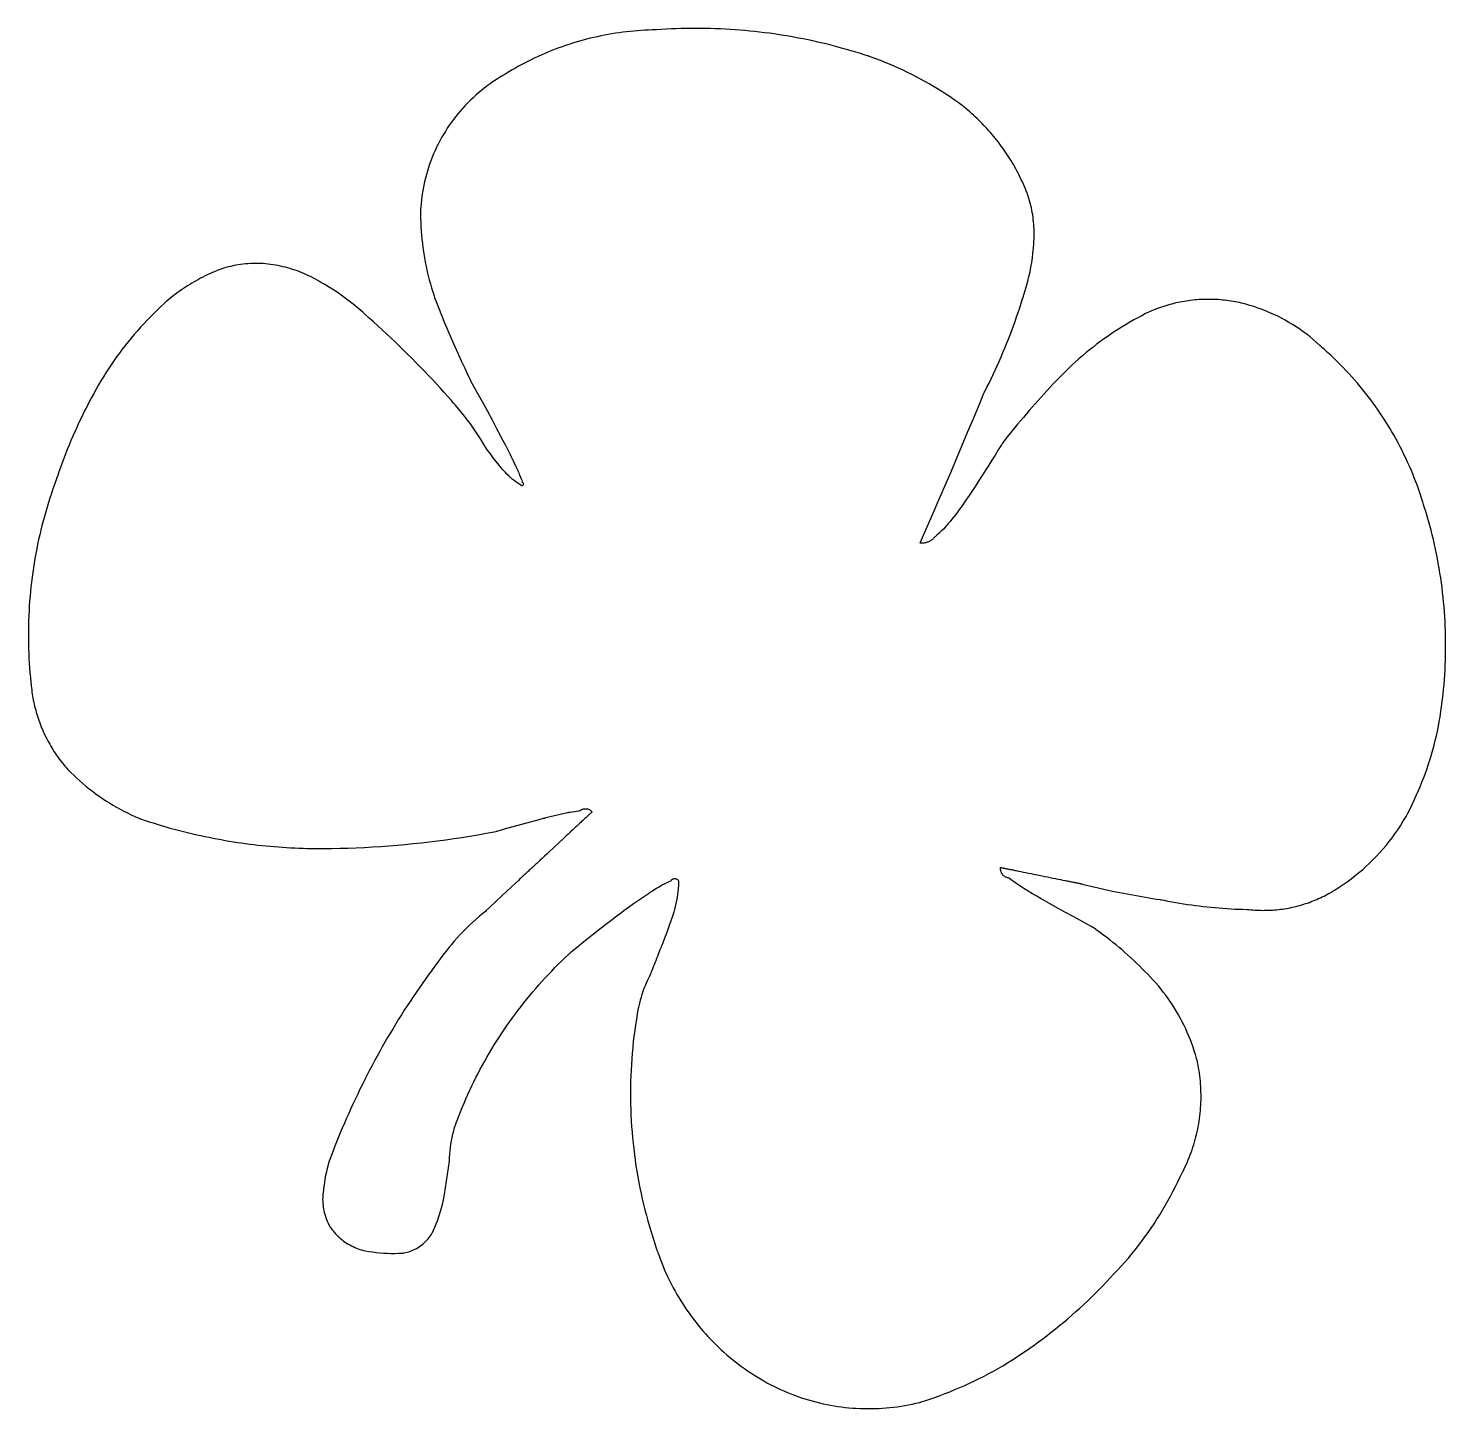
# Model space of a CAD drawing. Extents: x 0 to 908, y 0 to 337.
# Drawn here: x 199 to 262.7, y 225.8 to 287.8 of the extents above; entities that cross this region are included whole.
import ezdxf

# ---------------------------------------------------------------- set-up
doc = ezdxf.new("R2010")
doc.units = 0
doc.layers.add('_____1', color=18, linetype='CONTINUOUS')

msp = doc.modelspace()

# ---------------------------------------------------------------- linework, layer by layer
at = {"layer": '_____1'}
msp.add_lwpolyline([(221.16, 267.267), (221.158, 267.266), (221.155, 267.265), (221.146, 267.263), (221.144, 267.263), (221.143, 267.263), (221.143, 267.263), (221.141, 267.264), (221.139, 267.266), (221.133, 267.269), (221.121, 267.276), (221.099, 267.29), (221.054, 267.318), (220.965, 267.377), (220.878, 267.439), (220.794, 267.503), (220.711, 267.569), (220.63, 267.638), (220.551, 267.709), (220.475, 267.783), (220.401, 267.859), (220.329, 267.938), (220.259, 268.018), (220.124, 268.187), (219.99, 268.357), (219.858, 268.527), (219.727, 268.7), (219.598, 268.873), (219.533, 268.96), (219.531, 268.962), (219.528, 268.968), (219.521, 268.98), (219.508, 269.003), (219.481, 269.05), (219.426, 269.144), (219.313, 269.329), (219.197, 269.512), (219.078, 269.692), (218.956, 269.871), (218.83, 270.047), (218.702, 270.221), (218.57, 270.393), (218.435, 270.562), (218.297, 270.729), (218.156, 270.893), (218.151, 270.898), (218.15, 270.9), (218.148, 270.902), (218.143, 270.908), (218.121, 270.933), (218.078, 270.982), (217.991, 271.081), (217.817, 271.277), (217.641, 271.473), (217.465, 271.667), (217.287, 271.86), (217.108, 272.052), (216.928, 272.243), (216.746, 272.433), (216.564, 272.622), (216.38, 272.81), (216.196, 272.997), (216.01, 273.182), (215.823, 273.366), (215.635, 273.55), (215.446, 273.732), (215.255, 273.913), (215.064, 274.093), (214.872, 274.271), (214.678, 274.449), (214.483, 274.625), (214.288, 274.801), (214.091, 274.975), (214.079, 274.985), (214.073, 274.991), (214.07, 274.993), (214.068, 274.995), (214.058, 275.004), (214.037, 275.023), (213.995, 275.061), (213.911, 275.136), (213.74, 275.283), (213.566, 275.427), (213.389, 275.566), (213.209, 275.702), (213.026, 275.834), (212.84, 275.962), (212.652, 276.086), (212.461, 276.206), (212.267, 276.321), (212.071, 276.433), (211.974, 276.49), (211.875, 276.546), (211.776, 276.599), (211.675, 276.651), (211.574, 276.7), (211.472, 276.748), (211.369, 276.794), (211.265, 276.837), (211.16, 276.879), (211.055, 276.918), (210.949, 276.955), (210.842, 276.991), (210.734, 277.024), (210.626, 277.055), (210.517, 277.084), (210.408, 277.111), (210.298, 277.136), (210.188, 277.159), (210.077, 277.179), (209.965, 277.198), (209.854, 277.214), (209.741, 277.228), (209.629, 277.239), (209.516, 277.248), (209.403, 277.253), (209.291, 277.257), (209.178, 277.257), (209.065, 277.255), (208.953, 277.251), (208.841, 277.244), (208.729, 277.235), (208.617, 277.223), (208.506, 277.208), (208.395, 277.191), (208.284, 277.172), (208.174, 277.15), (208.064, 277.126), (207.955, 277.099), (207.846, 277.07), (207.738, 277.038), (207.631, 277.004), (207.524, 276.967), (207.418, 276.928), (207.313, 276.886), (207.21, 276.841), (207.107, 276.793), (207.006, 276.744), (206.905, 276.695), (206.805, 276.643), (206.705, 276.591), (206.606, 276.537), (206.508, 276.482), (206.411, 276.426), (206.314, 276.369), (206.218, 276.31), (206.123, 276.25), (206.028, 276.189), (205.934, 276.127), (205.842, 276.063), (205.749, 275.999), (205.658, 275.933), (205.568, 275.866), (205.478, 275.798), (205.389, 275.729), (205.301, 275.658), (205.214, 275.587), (205.203, 275.578), (205.198, 275.573), (205.188, 275.565), (205.148, 275.529), (205.069, 275.456), (204.911, 275.31), (204.756, 275.162), (204.602, 275.012), (204.451, 274.859), (204.302, 274.705), (204.155, 274.549), (204.01, 274.39), (203.868, 274.23), (203.728, 274.068), (203.59, 273.904), (203.454, 273.738), (203.32, 273.57), (203.189, 273.4), (203.06, 273.229), (202.934, 273.056), (202.81, 272.88), (202.688, 272.704), (202.569, 272.525), (202.452, 272.345), (202.337, 272.163), (202.225, 271.98), (202.117, 271.794), (202.011, 271.607), (201.907, 271.419), (201.804, 271.23), (201.704, 271.041), (201.605, 270.85), (201.508, 270.658), (201.412, 270.466), (201.319, 270.273), (201.227, 270.079), (201.138, 269.884), (201.05, 269.688), (200.963, 269.491), (200.879, 269.294), (200.796, 269.096), (200.716, 268.897), (200.637, 268.697), (200.56, 268.496), (200.485, 268.295), (200.412, 268.093), (200.34, 267.891), (200.271, 267.687), (200.262, 267.662), (200.258, 267.649), (200.256, 267.643), (200.255, 267.639), (200.253, 267.634), (200.215, 267.532), (200.141, 267.329), (200.07, 267.125), (200, 266.921), (199.933, 266.716), (199.868, 266.51), (199.806, 266.304), (199.745, 266.098), (199.687, 265.89), (199.631, 265.682), (199.577, 265.474), (199.526, 265.265), (199.477, 265.056), (199.43, 264.846), (199.385, 264.636), (199.343, 264.426), (199.302, 264.215), (199.264, 264.003), (199.229, 263.791), (199.195, 263.579), (199.164, 263.367), (199.135, 263.154), (199.109, 262.941), (199.084, 262.728), (199.062, 262.514), (199.043, 262.3), (199.025, 262.086), (199.01, 261.872), (198.997, 261.658), (198.986, 261.443), (198.978, 261.228), (198.972, 261.014), (198.968, 260.799), (198.967, 260.584), (198.968, 260.368), (198.971, 260.153), (198.976, 259.938), (198.984, 259.723), (198.994, 259.508), (199.006, 259.292), (199.021, 259.077), (199.038, 258.862), (199.057, 258.647), (199.079, 258.432), (199.091, 258.324), (199.091, 258.321), (199.091, 258.319), (199.091, 258.317), (199.092, 258.311), (199.093, 258.299), (199.095, 258.276), (199.105, 258.183), (199.116, 258.09), (199.128, 257.998), (199.142, 257.906), (199.157, 257.814), (199.173, 257.723), (199.19, 257.632), (199.209, 257.541), (199.229, 257.45), (199.25, 257.36), (199.272, 257.27), (199.296, 257.181), (199.321, 257.092), (199.347, 257.003), (199.374, 256.915), (199.403, 256.827), (199.433, 256.739), (199.464, 256.652), (199.496, 256.566), (199.529, 256.48), (199.564, 256.394), (199.6, 256.309), (199.636, 256.224), (199.675, 256.14), (199.714, 256.057), (199.754, 255.974), (199.796, 255.891), (199.839, 255.809), (199.883, 255.728), (199.928, 255.647), (199.974, 255.567), (200.021, 255.488), (200.07, 255.409), (200.119, 255.331), (200.17, 255.253), (200.222, 255.176), (200.275, 255.1), (200.329, 255.024), (200.384, 254.949), (200.44, 254.875), (200.497, 254.802), (200.556, 254.729), (200.615, 254.657), (200.645, 254.622), (200.677, 254.587), (200.741, 254.52), (200.871, 254.388), (201.004, 254.258), (201.139, 254.131), (201.276, 254.006), (201.416, 253.885), (201.557, 253.766), (201.701, 253.649), (201.847, 253.536), (201.996, 253.425), (202.146, 253.318), (202.298, 253.213), (202.453, 253.111), (202.609, 253.012), (202.767, 252.916), (202.927, 252.823), (203.089, 252.733), (203.252, 252.647), (203.418, 252.563), (203.585, 252.482), (203.754, 252.405), (203.924, 252.331), (203.967, 252.313), (203.972, 252.311), (203.975, 252.309), (203.979, 252.308), (204.001, 252.3), (204.045, 252.285), (204.222, 252.227), (204.398, 252.169), (204.575, 252.113), (204.752, 252.059), (204.93, 252.005), (205.107, 251.953), (205.286, 251.902), (205.464, 251.853), (205.643, 251.805), (205.822, 251.758), (206.002, 251.712), (206.182, 251.668), (206.362, 251.625), (206.542, 251.584), (206.723, 251.544), (206.904, 251.505), (207.085, 251.468), (207.267, 251.431), (207.448, 251.397), (207.63, 251.363), (207.813, 251.331), (207.995, 251.3), (208.178, 251.271), (208.361, 251.242), (208.544, 251.216), (208.727, 251.19), (208.911, 251.166), (209.094, 251.143), (209.278, 251.122), (209.462, 251.102), (209.646, 251.083), (209.831, 251.066), (210.015, 251.05), (210.2, 251.035), (210.385, 251.022), (210.569, 251.01), (210.754, 250.999), (210.94, 250.99), (211.125, 250.982), (211.31, 250.976), (211.496, 250.971), (211.681, 250.967), (211.867, 250.965), (212.052, 250.964), (212.235, 250.965), (212.602, 250.968), (212.969, 250.975), (213.336, 250.986), (213.703, 250.999), (214.07, 251.016), (214.436, 251.036), (214.802, 251.059), (215.168, 251.085), (215.534, 251.115), (215.899, 251.148), (216.264, 251.184), (216.629, 251.223), (216.993, 251.265), (217.357, 251.311), (217.721, 251.36), (218.084, 251.412), (218.447, 251.467), (218.809, 251.525), (219.171, 251.587), (219.532, 251.651), (219.893, 251.719), (219.983, 251.737), (220.006, 251.741), (220.017, 251.743), (220.02, 251.744), (220.032, 251.748), (220.08, 251.762), (220.177, 251.789), (220.37, 251.844), (220.757, 251.953), (221.531, 252.167), (221.919, 252.272), (222.112, 252.324), (222.137, 252.331), (222.148, 252.334), (222.154, 252.335), (222.179, 252.342), (222.227, 252.355), (222.421, 252.405), (222.615, 252.453), (222.81, 252.498), (223.005, 252.541), (223.201, 252.581), (223.214, 252.583), (223.22, 252.585), (223.223, 252.585), (223.235, 252.588), (223.26, 252.593), (223.309, 252.602), (223.407, 252.62), (223.506, 252.636), (223.605, 252.651), (223.704, 252.664), (223.754, 252.67), (223.76, 252.67), (223.763, 252.671), (223.765, 252.672), (223.771, 252.676), (223.782, 252.684), (223.804, 252.699), (223.828, 252.713), (223.852, 252.724), (223.877, 252.734), (223.903, 252.742), (223.929, 252.748), (223.956, 252.752), (223.983, 252.754), (224.01, 252.755), (224.037, 252.753), (224.064, 252.749), (224.091, 252.743), (224.117, 252.736), (224.142, 252.727), (224.167, 252.715), (224.19, 252.702), (224.213, 252.688), (224.235, 252.672), (224.255, 252.654), (224.274, 252.635), (224.292, 252.614), (224.296, 252.609), (224.294, 252.607), (224.29, 252.604), (224.284, 252.598), (224.275, 252.59), (224.264, 252.579), (224.251, 252.567), (224.235, 252.553), (224.218, 252.537), (224.199, 252.519), (224.177, 252.499), (224.154, 252.477), (224.129, 252.454), (224.102, 252.429), (224.074, 252.402), (224.043, 252.374), (224.011, 252.345), (223.978, 252.313), (223.943, 252.281), (223.907, 252.247), (223.869, 252.212), (223.83, 252.176), (223.789, 252.138), (223.747, 252.099), (223.705, 252.059), (223.661, 252.019), (223.616, 251.977), (223.57, 251.934), (223.523, 251.89), (223.426, 251.801), (223.326, 251.708), (223.224, 251.613), (223.12, 251.516), (223.013, 251.417), (222.797, 251.216), (222.579, 251.014), (222.364, 250.813), (222.258, 250.715), (222.153, 250.618), (222.051, 250.523), (221.952, 250.431), (221.856, 250.341), (221.81, 250.298), (221.764, 250.256), (221.719, 250.214), (221.676, 250.173), (221.633, 250.134), (221.592, 250.096), (221.552, 250.058), (221.513, 250.022), (221.475, 249.988), (221.439, 249.954), (221.405, 249.922), (221.372, 249.891), (221.341, 249.862), (221.311, 249.834), (221.283, 249.808), (221.256, 249.784), (221.232, 249.761), (221.209, 249.74), (221.188, 249.721), (221.17, 249.703), (221.153, 249.688), (221.138, 249.674), (221.126, 249.662), (221.115, 249.653), (221.107, 249.645), (221.102, 249.64), (221.095, 249.634), (221.059, 249.6), (220.986, 249.533), (220.841, 249.398), (220.261, 248.857), (219.684, 248.312), (219.54, 248.176), (219.504, 248.142), (219.465, 248.111), (219.388, 248.048), (219.236, 247.92), (219.086, 247.79), (218.939, 247.657), (218.794, 247.521), (218.652, 247.383), (218.512, 247.242), (218.375, 247.098), (218.24, 246.952), (218.108, 246.804), (217.979, 246.653), (217.947, 246.615), (217.946, 246.614), (217.942, 246.608), (217.932, 246.596), (217.914, 246.573), (217.877, 246.525), (217.802, 246.431), (217.655, 246.242), (217.509, 246.052), (217.364, 245.86), (217.221, 245.668), (217.079, 245.475), (216.938, 245.281), (216.798, 245.086), (216.66, 244.89), (216.524, 244.693), (216.388, 244.496), (216.254, 244.297), (216.122, 244.098), (215.991, 243.897), (215.861, 243.696), (215.732, 243.494), (215.605, 243.291), (215.48, 243.088), (215.355, 242.883), (215.233, 242.677), (215.111, 242.471), (214.991, 242.264), (214.872, 242.056), (214.755, 241.848), (214.639, 241.638), (214.525, 241.428), (214.412, 241.217), (214.301, 241.005), (214.19, 240.792), (214.082, 240.579), (213.975, 240.365), (213.869, 240.15), (213.765, 239.934), (213.662, 239.718), (213.56, 239.501), (213.46, 239.283), (213.362, 239.065), (213.265, 238.846), (213.17, 238.626), (213.075, 238.405), (212.983, 238.184), (212.892, 237.962), (212.802, 237.739), (212.714, 237.516), (212.709, 237.502), (212.708, 237.499), (212.707, 237.498), (212.707, 237.497), (212.705, 237.492), (212.701, 237.483), (212.692, 237.463), (212.66, 237.386), (212.599, 237.23), (212.542, 237.073), (212.49, 236.914), (212.442, 236.754), (212.398, 236.593), (212.359, 236.43), (212.325, 236.267), (212.295, 236.102), (212.27, 235.937), (212.249, 235.771), (212.245, 235.729), (212.237, 235.687), (212.223, 235.604), (212.211, 235.521), (212.202, 235.437), (212.196, 235.354), (212.193, 235.27), (212.192, 235.186), (212.195, 235.103), (212.2, 235.02), (212.208, 234.937), (212.218, 234.854), (212.231, 234.772), (212.247, 234.69), (212.266, 234.609), (212.288, 234.528), (212.312, 234.448), (212.338, 234.369), (212.368, 234.291), (212.4, 234.213), (212.435, 234.137), (212.472, 234.061), (212.512, 233.987), (212.533, 233.95), (212.556, 233.916), (212.606, 233.848), (212.657, 233.783), (212.71, 233.719), (212.765, 233.657), (212.822, 233.597), (212.881, 233.539), (212.942, 233.483), (213.004, 233.429), (213.068, 233.378), (213.134, 233.328), (213.201, 233.28), (213.27, 233.235), (213.34, 233.191), (213.411, 233.15), (213.484, 233.111), (213.558, 233.075), (213.633, 233.041), (213.71, 233.009), (213.787, 232.98), (213.866, 232.953), (213.946, 232.928), (213.986, 232.917), (214.027, 232.908), (214.108, 232.891), (214.272, 232.862), (214.437, 232.836), (214.602, 232.815), (214.767, 232.797), (214.933, 232.785), (215.099, 232.776), (215.265, 232.771), (215.431, 232.771), (215.598, 232.775), (215.764, 232.783), (215.805, 232.786), (215.816, 232.787), (215.825, 232.789), (215.844, 232.792), (215.919, 232.808), (215.993, 232.826), (216.066, 232.848), (216.138, 232.872), (216.208, 232.899), (216.277, 232.929), (216.345, 232.962), (216.411, 232.997), (216.476, 233.035), (216.539, 233.076), (216.6, 233.119), (216.66, 233.164), (216.718, 233.212), (216.774, 233.263), (216.827, 233.315), (216.879, 233.37), (216.929, 233.427), (216.976, 233.486), (217.021, 233.547), (217.064, 233.61), (217.104, 233.675), (217.123, 233.708), (217.14, 233.742), (217.172, 233.812), (217.233, 233.952), (217.29, 234.093), (217.345, 234.235), (217.397, 234.379), (217.445, 234.523), (217.49, 234.669), (217.532, 234.815), (217.571, 234.963), (217.606, 235.111), (217.638, 235.26), (217.652, 235.335), (217.665, 235.411), (217.713, 235.712), (217.76, 236.014), (217.804, 236.316), (217.847, 236.619), (217.887, 236.921), (217.892, 236.959), (217.894, 236.978), (217.894, 236.997), (217.897, 237.074), (217.906, 237.227), (217.918, 237.38), (217.935, 237.532), (217.956, 237.683), (217.981, 237.834), (218.011, 237.984), (218.044, 238.133), (218.082, 238.282), (218.123, 238.429), (218.169, 238.575), (218.181, 238.612), (218.184, 238.621), (218.186, 238.625), (218.186, 238.626), (218.187, 238.627), (218.188, 238.631), (218.192, 238.643), (218.23, 238.742), (218.306, 238.939), (218.384, 239.136), (218.464, 239.331), (218.546, 239.526), (218.63, 239.72), (218.717, 239.912), (218.805, 240.104), (218.895, 240.294), (218.988, 240.484), (219.082, 240.672), (219.178, 240.86), (219.276, 241.046), (219.376, 241.231), (219.478, 241.415), (219.582, 241.598), (219.688, 241.78), (219.796, 241.961), (219.906, 242.14), (220.017, 242.319), (220.131, 242.496), (220.246, 242.672), (220.363, 242.846), (220.482, 243.02), (220.603, 243.192), (220.726, 243.363), (220.85, 243.532), (220.977, 243.7), (221.105, 243.867), (221.235, 244.033), (221.366, 244.197), (221.5, 244.36), (221.635, 244.521), (221.772, 244.681), (221.911, 244.84), (222.051, 244.997), (222.193, 245.153), (222.337, 245.307), (222.483, 245.46), (222.63, 245.612), (222.779, 245.761), (222.929, 245.91), (223.081, 246.057), (223.235, 246.202), (223.274, 246.238), (223.293, 246.256), (223.303, 246.265), (223.307, 246.269), (223.309, 246.27), (223.335, 246.292), (223.439, 246.38), (223.648, 246.554), (223.857, 246.727), (224.068, 246.899), (224.28, 247.069), (224.493, 247.238), (224.708, 247.405), (224.923, 247.571), (225.139, 247.736), (225.357, 247.9), (225.575, 248.062), (225.63, 248.102), (225.657, 248.122), (225.671, 248.132), (225.725, 248.173), (225.941, 248.334), (226.16, 248.491), (226.381, 248.646), (226.604, 248.798), (226.829, 248.946), (226.857, 248.964), (226.871, 248.973), (226.879, 248.979), (226.907, 248.997), (226.963, 249.034), (227.077, 249.107), (227.191, 249.177), (227.308, 249.246), (227.425, 249.312), (227.484, 249.344), (227.499, 249.352), (227.506, 249.356), (227.511, 249.358), (227.525, 249.367), (227.585, 249.398), (227.645, 249.428), (227.706, 249.457), (227.768, 249.484), (227.831, 249.508), (227.839, 249.511), (227.843, 249.513), (227.845, 249.515), (227.85, 249.523), (227.861, 249.539), (227.873, 249.554), (227.887, 249.567), (227.902, 249.578), (227.918, 249.589), (227.934, 249.597), (227.952, 249.604), (227.97, 249.61), (227.989, 249.613), (228.008, 249.615), (228.028, 249.614), (228.047, 249.612), (228.066, 249.608), (228.084, 249.602), (228.101, 249.595), (228.118, 249.586), (228.134, 249.575), (228.148, 249.563), (228.162, 249.549), (228.174, 249.534), (228.184, 249.518), (228.187, 249.514), (228.188, 249.512), (228.188, 249.51), (228.188, 249.501), (228.187, 249.433), (228.181, 249.298), (228.171, 249.163), (228.158, 249.028), (228.141, 248.893), (228.121, 248.76), (228.097, 248.626), (228.069, 248.494), (228.038, 248.362), (228.004, 248.231), (227.966, 248.1), (227.924, 247.971), (227.836, 247.712), (227.746, 247.455), (227.653, 247.198), (227.558, 246.943), (227.46, 246.688), (227.448, 246.656), (227.442, 246.64), (227.439, 246.632), (227.438, 246.63), (227.438, 246.63), (227.438, 246.63), (227.437, 246.627), (227.434, 246.62), (227.43, 246.609), (227.424, 246.595), (227.417, 246.577), (227.408, 246.555), (227.399, 246.531), (227.388, 246.503), (227.376, 246.473), (227.363, 246.44), (227.349, 246.405), (227.334, 246.368), (227.319, 246.329), (227.303, 246.288), (227.286, 246.246), (227.269, 246.202), (227.233, 246.112), (227.196, 246.018), (227.159, 245.923), (227.121, 245.829), (227.085, 245.735), (227.049, 245.645), (227.032, 245.602), (227.016, 245.56), (227, 245.52), (226.984, 245.482), (226.97, 245.445), (226.957, 245.411), (226.944, 245.379), (226.932, 245.35), (226.922, 245.324), (226.913, 245.3), (226.905, 245.28), (226.898, 245.263), (226.893, 245.25), (226.889, 245.24), (226.887, 245.234), (226.886, 245.233), (226.886, 245.233), (226.886, 245.232), (226.884, 245.228), (226.853, 245.167), (226.793, 245.044), (226.736, 244.92), (226.682, 244.794), (226.631, 244.668), (226.583, 244.539), (226.539, 244.41), (226.497, 244.28), (226.459, 244.149), (226.424, 244.017), (226.393, 243.883), (226.385, 243.85), (226.381, 243.833), (226.38, 243.825), (226.379, 243.821), (226.379, 243.82), (226.378, 243.817), (226.377, 243.809), (226.374, 243.793), (226.329, 243.541), (226.287, 243.289), (226.249, 243.037), (226.213, 242.785), (226.181, 242.532), (226.152, 242.279), (226.125, 242.026), (226.102, 241.772), (226.082, 241.519), (226.064, 241.265), (226.05, 241.011), (226.039, 240.758), (226.031, 240.504), (226.026, 240.25), (226.024, 239.996), (226.024, 239.743), (226.028, 239.489), (226.035, 239.236), (226.045, 238.982), (226.058, 238.729), (226.074, 238.476), (226.093, 238.223), (226.115, 237.971), (226.14, 237.719), (226.168, 237.467), (226.199, 237.215), (226.233, 236.964), (226.27, 236.713), (226.31, 236.462), (226.353, 236.212), (226.399, 235.963), (226.448, 235.713), (226.5, 235.465), (226.555, 235.217), (226.613, 234.969), (226.674, 234.722), (226.738, 234.476), (226.805, 234.23), (226.875, 233.985), (226.947, 233.741), (227.023, 233.497), (227.102, 233.255), (227.184, 233.013), (227.226, 232.892), (227.247, 232.832), (227.258, 232.801), (227.263, 232.787), (227.266, 232.776), (227.323, 232.616), (227.383, 232.456), (227.444, 232.298), (227.509, 232.14), (227.575, 231.984), (227.644, 231.83), (227.716, 231.676), (227.79, 231.524), (227.866, 231.373), (227.945, 231.224), (228.026, 231.076), (228.109, 230.929), (228.194, 230.784), (228.282, 230.64), (228.372, 230.498), (228.464, 230.357), (228.559, 230.218), (228.655, 230.08), (228.754, 229.944), (228.855, 229.81), (228.958, 229.677), (229.063, 229.546), (229.17, 229.416), (229.279, 229.288), (229.39, 229.162), (229.503, 229.038), (229.618, 228.916), (229.736, 228.795), (229.855, 228.676), (229.976, 228.559), (230.099, 228.444), (230.224, 228.331), (230.35, 228.22), (230.479, 228.11), (230.609, 228.003), (230.742, 227.898), (230.876, 227.795), (231.011, 227.694), (231.149, 227.594), (231.288, 227.497), (231.429, 227.403), (231.572, 227.31), (231.716, 227.219), (231.862, 227.131), (232.01, 227.045), (232.158, 226.962), (232.308, 226.882), (232.459, 226.804), (232.612, 226.73), (232.765, 226.658), (232.92, 226.589), (233.075, 226.523), (233.231, 226.459), (233.389, 226.399), (233.547, 226.341), (233.706, 226.286), (233.866, 226.235), (234.027, 226.185), (234.188, 226.139), (234.351, 226.096), (234.513, 226.055), (234.677, 226.018), (234.841, 225.983), (235.006, 225.951), (235.171, 225.923), (235.336, 225.897), (235.502, 225.874), (235.669, 225.854), (235.835, 225.836), (236.003, 225.822), (236.17, 225.811), (236.337, 225.803), (236.505, 225.797), (236.673, 225.795), (236.841, 225.795), (237.009, 225.799), (237.178, 225.805), (237.346, 225.815), (237.514, 225.827), (237.682, 225.843), (237.85, 225.861), (238.018, 225.883), (238.185, 225.907), (238.353, 225.935), (238.52, 225.965), (238.687, 225.999), (238.853, 226.035), (239.019, 226.075), (239.024, 226.076), (239.027, 226.077), (239.034, 226.08), (239.049, 226.084), (239.078, 226.093), (239.135, 226.111), (239.25, 226.148), (239.479, 226.224), (239.706, 226.302), (239.933, 226.384), (240.158, 226.469), (240.381, 226.558), (240.604, 226.649), (240.825, 226.743), (241.045, 226.84), (241.264, 226.94), (241.481, 227.044), (241.696, 227.15), (241.911, 227.259), (242.123, 227.371), (242.334, 227.486), (242.544, 227.604), (242.752, 227.725), (242.958, 227.849), (243.163, 227.975), (243.366, 228.105), (243.567, 228.237), (243.767, 228.372), (243.965, 228.51), (244.161, 228.65), (244.356, 228.791), (244.549, 228.935), (244.741, 229.081), (244.931, 229.228), (245.119, 229.378), (245.306, 229.529), (245.492, 229.683), (245.675, 229.838), (245.858, 229.995), (246.038, 230.155), (246.217, 230.316), (246.394, 230.479), (246.569, 230.643), (246.743, 230.81), (246.915, 230.978), (247.085, 231.149), (247.253, 231.321), (247.42, 231.495), (247.585, 231.67), (247.748, 231.848), (247.914, 232.023), (248.077, 232.201), (248.238, 232.381), (248.396, 232.563), (248.55, 232.748), (248.702, 232.935), (248.851, 233.124), (248.997, 233.315), (249.14, 233.509), (249.281, 233.704), (249.418, 233.902), (249.552, 234.102), (249.682, 234.304), (249.81, 234.508), (249.935, 234.714), (250.056, 234.922), (250.175, 235.131), (250.29, 235.343), (250.402, 235.557), (250.511, 235.772), (250.616, 235.989), (250.718, 236.208), (250.833, 236.423), (250.887, 236.532), (250.941, 236.641), (250.992, 236.751), (251.041, 236.862), (251.089, 236.974), (251.135, 237.086), (251.178, 237.199), (251.22, 237.312), (251.26, 237.426), (251.299, 237.54), (251.335, 237.655), (251.369, 237.771), (251.402, 237.887), (251.433, 238.003), (251.461, 238.12), (251.488, 238.237), (251.513, 238.355), (251.536, 238.473), (251.557, 238.592), (251.577, 238.71), (251.594, 238.829), (251.609, 238.948), (251.623, 239.068), (251.634, 239.188), (251.644, 239.308), (251.651, 239.428), (251.657, 239.548), (251.661, 239.668), (251.663, 239.789), (251.663, 239.909), (251.66, 240.03), (251.656, 240.151), (251.65, 240.271), (251.642, 240.392), (251.632, 240.513), (251.621, 240.633), (251.607, 240.754), (251.591, 240.874), (251.573, 240.994), (251.553, 241.115), (251.531, 241.235), (251.507, 241.354), (251.504, 241.369), (251.503, 241.377), (251.501, 241.382), (251.496, 241.404), (251.484, 241.447), (251.461, 241.532), (251.412, 241.702), (251.36, 241.872), (251.304, 242.039), (251.244, 242.206), (251.182, 242.371), (251.116, 242.535), (251.046, 242.697), (250.974, 242.858), (250.898, 243.017), (250.819, 243.175), (250.737, 243.331), (250.652, 243.485), (250.563, 243.638), (250.471, 243.788), (250.377, 243.937), (250.279, 244.084), (250.178, 244.23), (250.074, 244.373), (249.967, 244.514), (249.857, 244.653), (249.745, 244.79), (249.627, 244.923), (249.508, 245.054), (249.388, 245.184), (249.266, 245.312), (249.143, 245.44), (249.019, 245.565), (248.893, 245.69), (248.766, 245.813), (248.638, 245.935), (248.508, 246.055), (248.378, 246.174), (248.245, 246.292), (248.112, 246.408), (247.978, 246.523), (247.842, 246.636), (247.705, 246.748), (247.566, 246.859), (247.427, 246.968), (247.286, 247.075), (247.144, 247.181), (247.001, 247.285), (246.857, 247.388), (246.839, 247.401), (246.835, 247.404), (246.832, 247.405), (246.826, 247.409), (246.8, 247.422), (246.75, 247.45), (246.346, 247.668), (245.944, 247.889), (245.542, 248.111), (245.141, 248.334), (244.741, 248.559), (244.642, 248.616), (244.629, 248.623), (244.626, 248.625), (244.624, 248.626), (244.621, 248.627), (244.608, 248.634), (244.583, 248.648), (244.484, 248.704), (244.285, 248.817), (244.088, 248.933), (243.892, 249.052), (243.699, 249.173), (243.603, 249.235), (243.555, 249.266), (243.549, 249.27), (243.546, 249.272), (243.544, 249.273), (243.538, 249.276), (243.526, 249.284), (243.43, 249.346), (243.336, 249.411), (243.242, 249.477), (243.15, 249.545), (243.06, 249.614), (243.037, 249.632), (243.032, 249.636), (243.028, 249.636), (243.02, 249.637), (242.99, 249.642), (242.96, 249.65), (242.93, 249.66), (242.902, 249.671), (242.875, 249.685), (242.848, 249.701), (242.823, 249.718), (242.799, 249.738), (242.776, 249.759), (242.755, 249.781), (242.736, 249.806), (242.718, 249.831), (242.702, 249.858), (242.689, 249.885), (242.677, 249.914), (242.667, 249.943), (242.66, 249.973), (242.655, 250.003), (242.651, 250.034), (242.65, 250.065), (242.652, 250.096), (242.653, 250.111), (242.653, 250.115), (242.655, 250.115), (242.659, 250.114), (242.666, 250.113), (242.675, 250.111), (242.687, 250.108), (242.702, 250.105), (242.718, 250.102), (242.738, 250.098), (242.759, 250.094), (242.783, 250.089), (242.809, 250.084), (242.837, 250.078), (242.867, 250.072), (242.898, 250.065), (242.932, 250.059), (242.968, 250.051), (243.005, 250.044), (243.045, 250.036), (243.085, 250.028), (243.128, 250.019), (243.172, 250.01), (243.217, 250.001), (243.264, 249.992), (243.312, 249.982), (243.361, 249.972), (243.464, 249.951), (243.57, 249.93), (243.681, 249.907), (243.795, 249.884), (243.911, 249.861), (244.03, 249.837), (244.151, 249.812), (244.395, 249.763), (244.641, 249.713), (244.763, 249.689), (244.884, 249.664), (245.003, 249.64), (245.119, 249.617), (245.233, 249.594), (245.344, 249.571), (245.451, 249.55), (245.553, 249.529), (245.603, 249.519), (245.651, 249.509), (245.698, 249.5), (245.743, 249.491), (245.787, 249.482), (245.83, 249.473), (245.871, 249.465), (245.91, 249.457), (245.948, 249.449), (245.983, 249.442), (246.017, 249.435), (246.049, 249.429), (246.079, 249.423), (246.108, 249.417), (246.134, 249.412), (246.157, 249.407), (246.179, 249.402), (246.198, 249.399), (246.215, 249.395), (246.23, 249.392), (246.242, 249.39), (246.252, 249.388), (246.259, 249.386), (246.263, 249.386), (246.264, 249.385), (246.264, 249.385), (246.266, 249.385), (246.272, 249.383), (246.282, 249.381), (246.302, 249.376), (246.383, 249.355), (246.708, 249.276), (247.034, 249.199), (247.361, 249.126), (247.688, 249.055), (248.016, 248.988), (248.344, 248.923), (248.673, 248.862), (249.003, 248.803), (249.333, 248.748), (249.663, 248.696), (249.829, 248.671), (249.87, 248.664), (249.914, 248.656), (250.001, 248.638), (250.176, 248.604), (250.351, 248.571), (250.526, 248.54), (250.702, 248.51), (250.878, 248.482), (251.054, 248.455), (251.23, 248.429), (251.407, 248.405), (251.583, 248.383), (251.76, 248.362), (251.937, 248.342), (252.114, 248.324), (252.291, 248.308), (252.469, 248.293), (252.646, 248.279), (252.824, 248.267), (253.002, 248.256), (253.18, 248.247), (253.358, 248.239), (253.536, 248.233), (253.714, 248.229), (253.759, 248.228), (253.781, 248.226), (253.803, 248.224), (253.893, 248.214), (253.983, 248.207), (254.072, 248.2), (254.162, 248.195), (254.252, 248.191), (254.341, 248.189), (254.431, 248.187), (254.521, 248.188), (254.61, 248.189), (254.699, 248.192), (254.789, 248.196), (254.878, 248.201), (254.967, 248.208), (255.056, 248.216), (255.144, 248.225), (255.233, 248.235), (255.321, 248.247), (255.409, 248.26), (255.497, 248.275), (255.585, 248.29), (255.672, 248.307), (255.76, 248.325), (255.846, 248.345), (255.933, 248.366), (256.019, 248.388), (256.105, 248.411), (256.191, 248.435), (256.276, 248.461), (256.361, 248.488), (256.446, 248.516), (256.53, 248.546), (256.614, 248.577), (256.697, 248.609), (256.78, 248.642), (256.863, 248.676), (256.945, 248.712), (257.027, 248.749), (257.108, 248.787), (257.188, 248.827), (257.269, 248.867), (257.348, 248.909), (257.427, 248.952), (257.506, 248.996), (257.545, 249.019), (257.555, 249.025), (257.566, 249.031), (257.589, 249.045), (257.683, 249.103), (257.868, 249.221), (258.049, 249.343), (258.228, 249.47), (258.404, 249.6), (258.576, 249.734), (258.745, 249.872), (258.911, 250.014), (259.074, 250.159), (259.233, 250.308), (259.388, 250.461), (259.54, 250.617), (259.688, 250.777), (259.833, 250.94), (259.974, 251.107), (260.111, 251.276), (260.244, 251.45), (260.373, 251.626), (260.498, 251.805), (260.619, 251.987), (260.736, 252.173), (260.849, 252.361), (260.877, 252.409), (260.903, 252.457), (260.954, 252.553), (261.054, 252.748), (261.151, 252.945), (261.245, 253.142), (261.336, 253.341), (261.424, 253.541), (261.509, 253.743), (261.59, 253.945), (261.669, 254.149), (261.745, 254.354), (261.817, 254.56), (261.886, 254.767), (261.953, 254.975), (262.016, 255.184), (262.076, 255.394), (262.132, 255.605), (262.186, 255.817), (262.236, 256.03), (262.284, 256.243), (262.328, 256.458), (262.368, 256.673), (262.406, 256.889), (262.415, 256.943), (262.419, 256.97), (262.427, 257.024), (262.458, 257.241), (262.487, 257.459), (262.514, 257.677), (262.538, 257.895), (262.56, 258.113), (262.58, 258.331), (262.597, 258.55), (262.612, 258.768), (262.625, 258.987), (262.635, 259.205), (262.644, 259.424), (262.649, 259.643), (262.653, 259.861), (262.654, 260.08), (262.653, 260.298), (262.65, 260.517), (262.644, 260.735), (262.636, 260.953), (262.626, 261.172), (262.613, 261.39), (262.598, 261.608), (262.581, 261.825), (262.562, 262.043), (262.54, 262.26), (262.516, 262.477), (262.49, 262.694), (262.461, 262.91), (262.43, 263.127), (262.397, 263.343), (262.362, 263.558), (262.324, 263.774), (262.284, 263.989), (262.242, 264.203), (262.198, 264.418), (262.151, 264.631), (262.102, 264.845), (262.051, 265.058), (261.997, 265.27), (261.941, 265.482), (261.883, 265.694), (261.823, 265.905), (261.76, 266.115), (261.695, 266.325), (261.662, 266.43), (261.645, 266.482), (261.641, 266.495), (261.638, 266.506), (261.631, 266.529), (261.572, 266.714), (261.511, 266.897), (261.448, 267.08), (261.383, 267.262), (261.316, 267.442), (261.246, 267.622), (261.174, 267.8), (261.1, 267.978), (261.023, 268.154), (260.945, 268.33), (260.864, 268.504), (260.781, 268.677), (260.696, 268.849), (260.609, 269.02), (260.519, 269.19), (260.428, 269.359), (260.334, 269.526), (260.238, 269.692), (260.141, 269.857), (260.041, 270.021), (259.939, 270.183), (259.835, 270.344), (259.729, 270.504), (259.621, 270.662), (259.511, 270.819), (259.399, 270.975), (259.286, 271.129), (259.17, 271.282), (259.052, 271.433), (258.932, 271.583), (258.81, 271.732), (258.687, 271.879), (258.561, 272.024), (258.434, 272.168), (258.305, 272.31), (258.173, 272.451), (258.04, 272.59), (257.906, 272.728), (257.769, 272.864), (257.63, 272.998), (257.49, 273.13), (257.348, 273.261), (257.204, 273.39), (257.132, 273.454), (257.095, 273.486), (257.086, 273.494), (257.082, 273.498), (257.08, 273.5), (257.071, 273.508), (257.001, 273.575), (256.857, 273.705), (256.711, 273.831), (256.562, 273.953), (256.411, 274.072), (256.257, 274.187), (256.1, 274.298), (255.94, 274.405), (255.778, 274.508), (255.614, 274.608), (255.447, 274.703), (255.278, 274.794), (255.107, 274.881), (254.934, 274.964), (254.759, 275.042), (254.582, 275.117), (254.403, 275.187), (254.222, 275.253), (254.039, 275.314), (253.855, 275.371), (253.67, 275.424), (253.482, 275.472), (253.388, 275.495), (253.293, 275.514), (253.199, 275.533), (253.104, 275.55), (253.009, 275.565), (252.913, 275.579), (252.818, 275.592), (252.723, 275.603), (252.627, 275.613), (252.531, 275.622), (252.436, 275.629), (252.34, 275.635), (252.244, 275.639), (252.149, 275.642), (252.053, 275.643), (251.958, 275.643), (251.862, 275.642), (251.766, 275.639), (251.671, 275.635), (251.576, 275.63), (251.48, 275.623), (251.385, 275.615), (251.29, 275.605), (251.195, 275.594), (251.101, 275.582), (251.006, 275.568), (250.912, 275.553), (250.818, 275.536), (250.724, 275.518), (250.63, 275.499), (250.537, 275.479), (250.444, 275.457), (250.351, 275.433), (250.258, 275.409), (250.166, 275.382), (250.074, 275.355), (249.983, 275.326), (249.892, 275.296), (249.801, 275.264), (249.71, 275.232), (249.62, 275.197), (249.531, 275.162), (249.442, 275.125), (249.353, 275.087), (249.265, 275.046), (249.174, 275.001), (248.995, 274.908), (248.817, 274.813), (248.641, 274.715), (248.465, 274.615), (248.292, 274.512), (248.12, 274.408), (247.949, 274.3), (247.78, 274.191), (247.612, 274.079), (247.446, 273.965), (247.281, 273.849), (247.119, 273.73), (246.957, 273.609), (246.798, 273.486), (246.64, 273.361), (246.484, 273.234), (246.329, 273.104), (246.176, 272.972), (246.025, 272.838), (245.876, 272.702), (245.729, 272.564), (245.656, 272.494), (245.585, 272.422), (245.303, 272.133), (245.024, 271.841), (244.749, 271.547), (244.477, 271.249), (244.208, 270.948), (243.942, 270.644), (243.679, 270.338), (243.42, 270.028), (243.165, 269.716), (242.912, 269.401), (242.787, 269.243), (242.725, 269.163), (242.69, 269.105), (242.55, 268.875), (242.408, 268.645), (242.266, 268.416), (242.122, 268.188), (241.977, 267.961), (241.831, 267.734), (241.684, 267.508), (241.536, 267.282), (241.387, 267.058), (241.236, 266.834), (241.161, 266.722), (241.123, 266.666), (241.121, 266.663), (241.12, 266.661), (241.117, 266.658), (241.113, 266.651), (241.104, 266.637), (241.03, 266.524), (240.954, 266.413), (240.877, 266.303), (240.799, 266.194), (240.719, 266.086), (240.637, 265.979), (240.554, 265.873), (240.47, 265.768), (240.384, 265.665), (240.297, 265.563), (240.253, 265.512), (240.231, 265.487), (240.228, 265.484), (240.227, 265.482), (240.224, 265.479), (240.219, 265.473), (240.175, 265.421), (240.085, 265.322), (239.991, 265.225), (239.894, 265.132), (239.793, 265.043), (239.742, 265), (239.716, 264.978), (239.703, 264.968), (239.691, 264.955), (239.669, 264.929), (239.645, 264.904), (239.62, 264.88), (239.594, 264.857), (239.567, 264.836), (239.54, 264.816), (239.511, 264.797), (239.482, 264.78), (239.452, 264.764), (239.422, 264.749), (239.391, 264.736), (239.359, 264.724), (239.327, 264.713), (239.294, 264.704), (239.261, 264.696), (239.227, 264.69), (239.193, 264.686), (239.159, 264.683), (239.125, 264.681), (239.09, 264.681), (239.056, 264.683), (239.038, 264.684), (239.036, 264.684), (239.035, 264.685), (239.04, 264.695), (239.056, 264.733), (239.09, 264.809), (239.357, 265.418), (239.623, 266.028), (239.887, 266.639), (240.15, 267.25), (240.412, 267.862), (240.673, 268.474), (240.932, 269.087), (241.19, 269.7), (241.446, 270.314), (241.702, 270.928), (241.829, 271.236), (241.892, 271.39), (241.9, 271.409), (241.904, 271.419), (241.906, 271.423), (241.908, 271.427), (241.92, 271.451), (241.944, 271.499), (242.041, 271.69), (242.136, 271.883), (242.23, 272.077), (242.322, 272.271), (242.413, 272.466), (242.502, 272.661), (242.589, 272.857), (242.675, 273.054), (242.759, 273.252), (242.842, 273.45), (242.923, 273.649), (243.003, 273.848), (243.08, 274.049), (243.157, 274.249), (243.232, 274.451), (243.305, 274.653), (243.376, 274.855), (243.446, 275.059), (243.515, 275.262), (243.581, 275.467), (243.646, 275.671), (243.678, 275.774), (243.686, 275.8), (243.687, 275.802), (243.688, 275.804), (243.689, 275.807), (243.691, 275.813), (243.699, 275.839), (243.765, 276.044), (243.825, 276.25), (243.881, 276.458), (243.931, 276.666), (243.977, 276.876), (244.018, 277.087), (244.053, 277.298), (244.084, 277.511), (244.11, 277.724), (244.13, 277.938), (244.147, 278.153), (244.154, 278.26), (244.16, 278.368), (244.163, 278.475), (244.164, 278.583), (244.163, 278.69), (244.16, 278.798), (244.155, 278.905), (244.147, 279.012), (244.138, 279.119), (244.126, 279.225), (244.113, 279.332), (244.097, 279.438), (244.079, 279.543), (244.059, 279.649), (244.037, 279.754), (244.013, 279.858), (243.986, 279.962), (243.958, 280.066), (243.928, 280.169), (243.895, 280.272), (243.861, 280.374), (243.843, 280.425), (243.838, 280.437), (243.837, 280.441), (243.836, 280.442), (243.835, 280.445), (243.83, 280.458), (243.81, 280.509), (243.768, 280.612), (243.724, 280.714), (243.68, 280.816), (243.634, 280.917), (243.587, 281.017), (243.539, 281.117), (243.49, 281.216), (243.44, 281.314), (243.389, 281.412), (243.336, 281.509), (243.282, 281.605), (243.228, 281.701), (243.172, 281.796), (243.115, 281.891), (243.057, 281.984), (242.998, 282.077), (242.937, 282.17), (242.876, 282.261), (242.814, 282.352), (242.75, 282.442), (242.686, 282.531), (242.62, 282.62), (242.554, 282.707), (242.486, 282.794), (242.417, 282.881), (242.348, 282.966), (242.277, 283.05), (242.205, 283.134), (242.133, 283.217), (242.059, 283.299), (241.984, 283.38), (241.908, 283.46), (241.832, 283.54), (241.754, 283.618), (241.676, 283.696), (241.596, 283.773), (241.516, 283.849), (241.434, 283.924), (241.352, 283.998), (241.269, 284.071), (241.185, 284.143), (241.1, 284.214), (241.014, 284.284), (240.97, 284.319), (240.926, 284.352), (240.747, 284.483), (240.566, 284.611), (240.384, 284.736), (240.2, 284.859), (240.014, 284.979), (239.827, 285.096), (239.638, 285.211), (239.448, 285.323), (239.256, 285.433), (239.063, 285.539), (238.868, 285.643), (238.672, 285.744), (238.474, 285.843), (238.275, 285.938), (238.074, 286.031), (237.872, 286.121), (237.669, 286.208), (237.465, 286.293), (237.259, 286.374), (237.052, 286.452), (236.844, 286.528), (236.74, 286.565), (236.713, 286.574), (236.7, 286.578), (236.694, 286.581), (236.681, 286.585), (236.575, 286.619), (236.364, 286.686), (236.152, 286.752), (235.94, 286.815), (235.727, 286.877), (235.513, 286.936), (235.299, 286.994), (235.085, 287.05), (234.87, 287.103), (234.655, 287.155), (234.44, 287.205), (234.224, 287.253), (234.008, 287.299), (233.791, 287.343), (233.574, 287.385), (233.357, 287.426), (233.139, 287.464), (232.921, 287.5), (232.703, 287.535), (232.484, 287.567), (232.266, 287.598), (232.046, 287.626), (231.827, 287.653), (231.608, 287.678), (231.388, 287.7), (231.168, 287.721), (230.948, 287.74), (230.728, 287.757), (230.507, 287.771), (230.286, 287.784), (230.066, 287.795), (229.845, 287.804), (229.624, 287.811), (229.403, 287.816), (229.181, 287.819), (228.96, 287.821), (228.739, 287.82), (228.517, 287.817), (228.296, 287.812), (228.074, 287.805), (227.853, 287.796), (227.632, 287.786), (227.41, 287.773), (227.189, 287.758), (227.079, 287.75), (226.996, 287.748), (226.83, 287.742), (226.664, 287.735), (226.498, 287.725), (226.333, 287.713), (226.168, 287.699), (226.003, 287.683), (225.838, 287.664), (225.674, 287.644), (225.51, 287.622), (225.347, 287.598), (225.184, 287.572), (225.021, 287.543), (224.859, 287.513), (224.697, 287.481), (224.536, 287.446), (224.375, 287.41), (224.215, 287.372), (224.055, 287.332), (223.896, 287.289), (223.737, 287.245), (223.579, 287.199), (223.422, 287.151), (223.265, 287.101), (223.108, 287.049), (222.953, 286.995), (222.798, 286.939), (222.643, 286.881), (222.49, 286.821), (222.337, 286.759), (222.185, 286.695), (222.033, 286.63), (221.883, 286.562), (221.733, 286.493), (221.584, 286.422), (221.435, 286.349), (221.288, 286.274), (221.142, 286.197), (220.996, 286.118), (220.851, 286.037), (220.707, 285.955), (220.565, 285.87), (220.423, 285.784), (220.282, 285.696), (220.212, 285.651), (220.14, 285.607), (219.998, 285.518), (219.858, 285.426), (219.721, 285.331), (219.586, 285.233), (219.454, 285.133), (219.324, 285.03), (219.197, 284.924), (219.072, 284.815), (218.95, 284.704), (218.831, 284.591), (218.715, 284.475), (218.601, 284.356), (218.49, 284.235), (218.381, 284.112), (218.276, 283.987), (218.173, 283.86), (218.074, 283.73), (217.977, 283.598), (217.883, 283.465), (217.792, 283.329), (217.705, 283.191), (217.62, 283.052), (217.538, 282.91), (217.459, 282.767), (217.384, 282.622), (217.312, 282.476), (217.243, 282.327), (217.177, 282.178), (217.114, 282.026), (217.055, 281.874), (216.999, 281.719), (216.946, 281.564), (216.897, 281.407), (216.851, 281.249), (216.809, 281.089), (216.77, 280.929), (216.735, 280.767), (216.703, 280.605), (216.675, 280.441), (216.65, 280.276), (216.629, 280.111), (216.612, 279.944), (216.599, 279.777), (216.593, 279.693), (216.593, 279.683), (216.592, 279.676), (216.592, 279.665), (216.592, 279.641), (216.592, 279.455), (216.595, 279.269), (216.601, 279.083), (216.61, 278.897), (216.622, 278.711), (216.636, 278.526), (216.654, 278.341), (216.674, 278.156), (216.697, 277.972), (216.723, 277.788), (216.752, 277.604), (216.783, 277.421), (216.818, 277.238), (216.855, 277.056), (216.895, 276.875), (216.938, 276.694), (216.984, 276.514), (217.032, 276.334), (217.084, 276.155), (217.138, 275.977), (217.195, 275.8), (217.224, 275.711), (217.239, 275.667), (217.256, 275.623), (217.391, 275.276), (217.529, 274.931), (217.67, 274.586), (217.813, 274.242), (217.96, 273.9), (218.109, 273.559), (218.261, 273.219), (218.416, 272.88), (218.573, 272.543), (218.734, 272.207), (218.815, 272.039), (218.856, 271.956), (218.876, 271.914), (218.881, 271.903), (218.884, 271.899), (218.885, 271.896), (218.893, 271.883), (219.123, 271.47), (219.352, 271.056), (219.578, 270.641), (219.802, 270.225), (220.024, 269.807), (220.079, 269.702), (220.107, 269.65), (220.121, 269.624), (220.124, 269.617), (220.126, 269.614), (220.127, 269.612), (220.13, 269.606), (220.186, 269.502), (220.295, 269.294), (220.404, 269.084), (220.511, 268.875), (220.616, 268.664), (220.669, 268.559), (220.695, 268.506), (220.708, 268.479), (220.714, 268.466), (220.717, 268.46), (220.719, 268.456), (220.771, 268.351), (220.872, 268.138), (220.97, 267.924), (220.982, 267.897), (220.988, 267.883), (220.991, 267.877), (220.992, 267.873), (220.993, 267.871), (221.005, 267.845), (221.029, 267.791), (221.074, 267.682), (221.115, 267.572), (221.135, 267.517), (221.153, 267.461), (221.161, 267.433), (221.165, 267.419), (221.173, 267.415), (221.187, 267.404), (221.199, 267.391), (221.207, 267.376), (221.212, 267.359), (221.213, 267.341), (221.212, 267.332), (221.208, 267.315), (221.2, 267.3), (221.189, 267.286), (221.176, 267.275)], close=True, dxfattribs=at)

doc.saveas('drawing.dxf')
